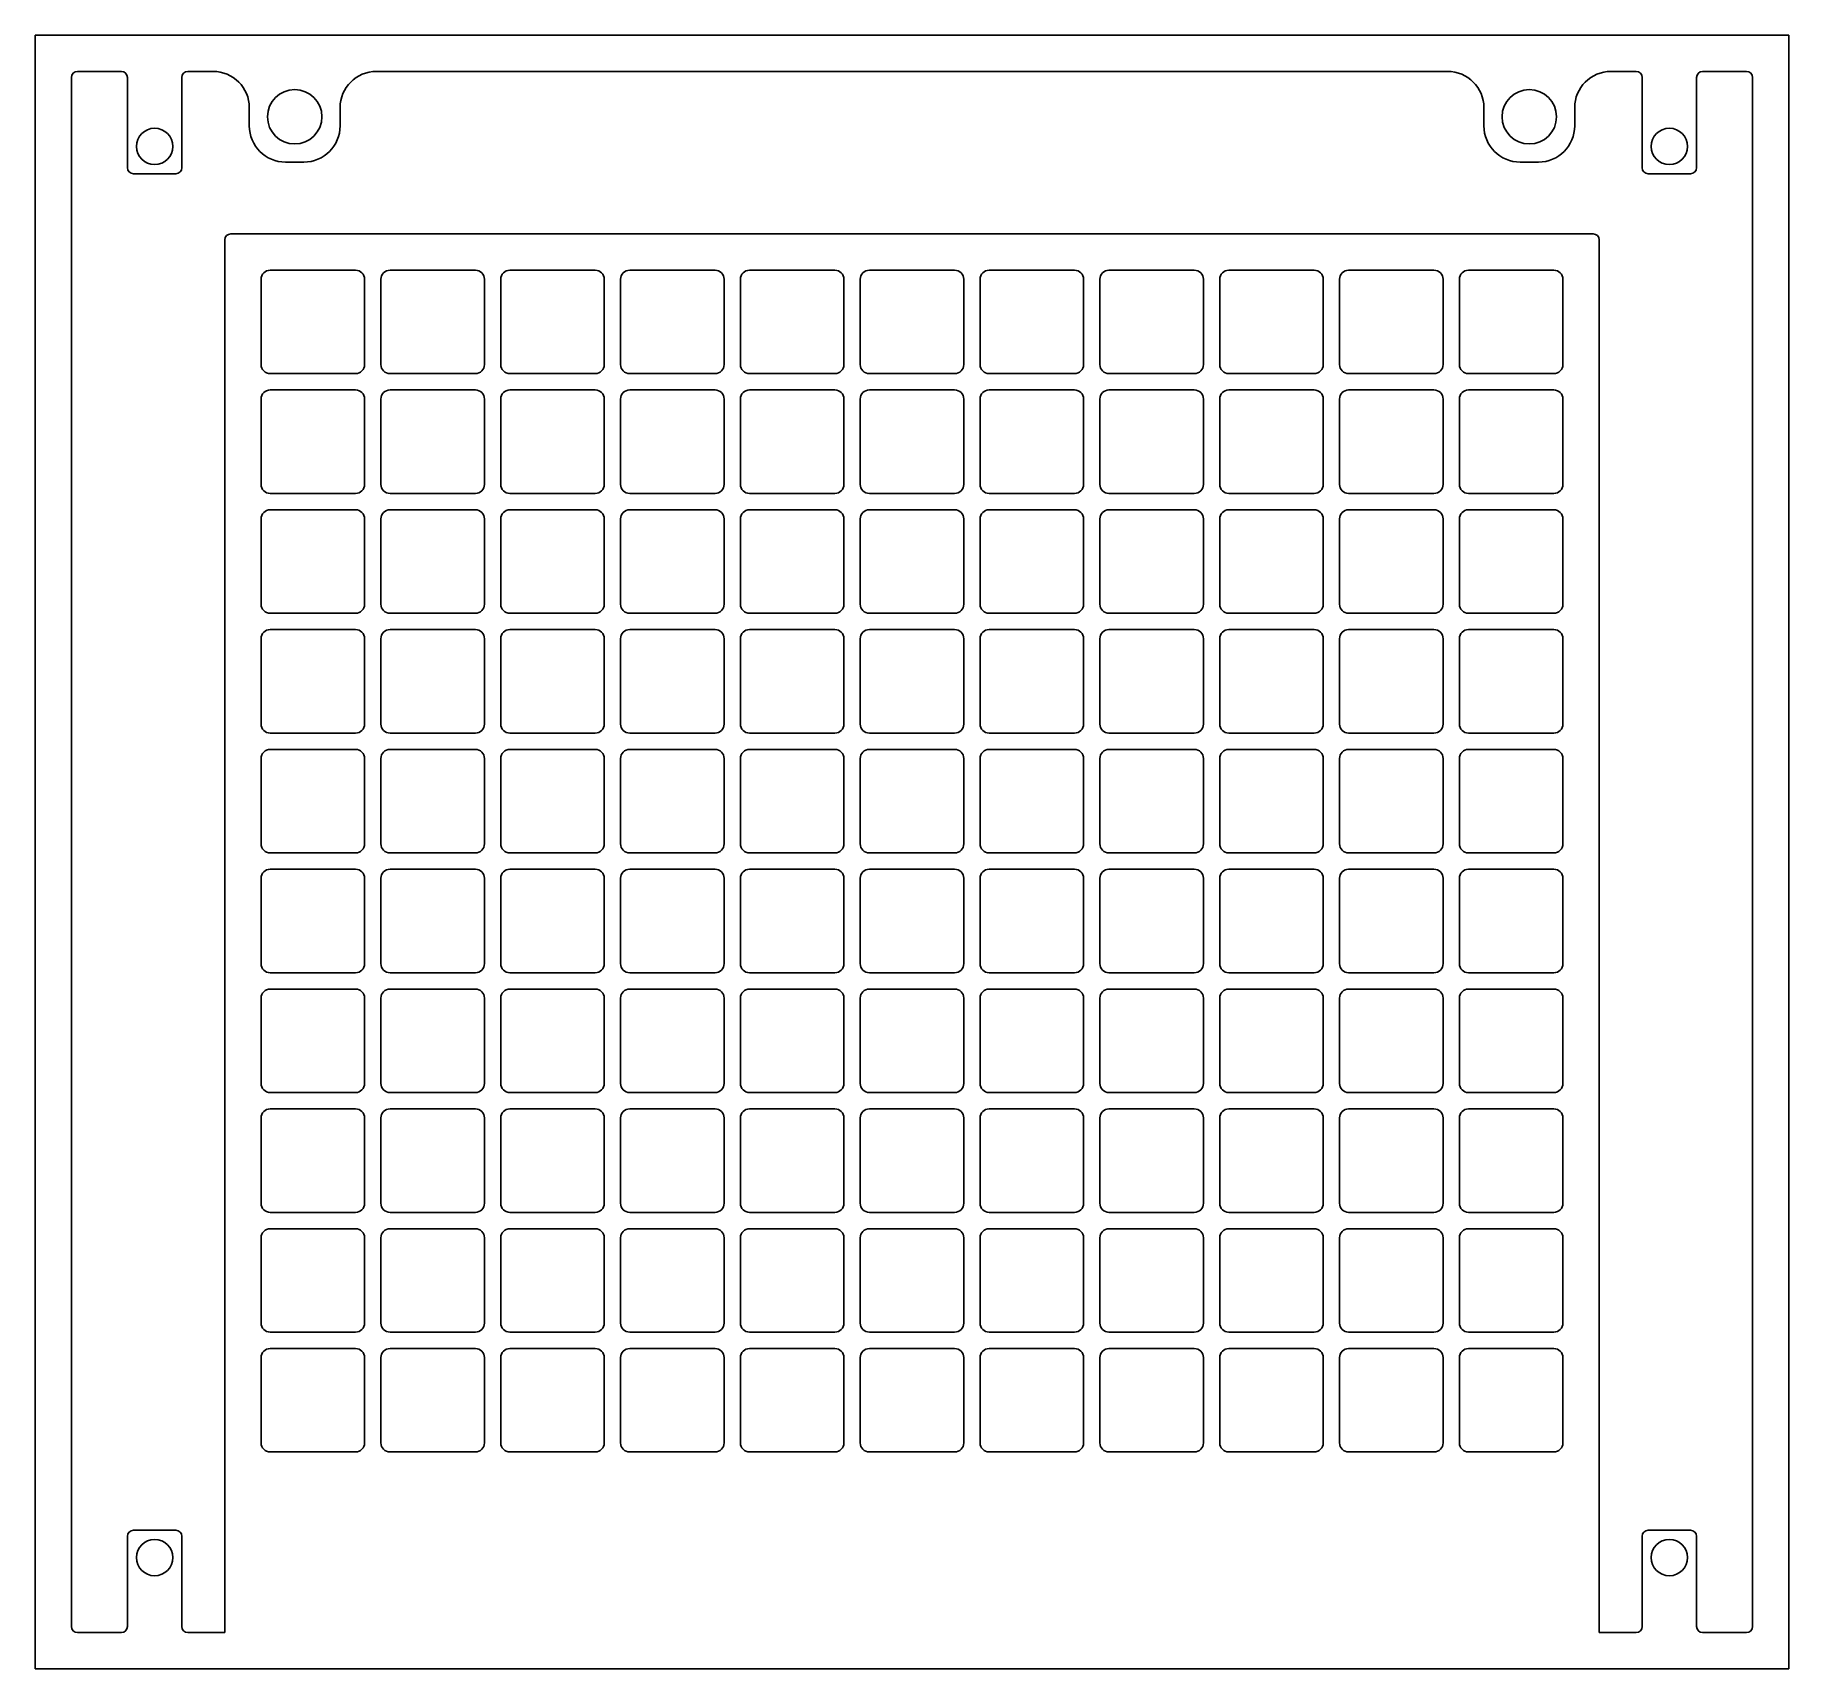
# Model space of a CAD drawing. Header units: millimetres. Extents: x -483 to 483, y -450 to 450.
import ezdxf

# ---------------------------------------------------------------- set-up
doc = ezdxf.new("R2010")
doc.units = ezdxf.units.MM

msp = doc.modelspace()

# ---------------------------------------------------------------- linework, layer by layer
at = {"color": 7, "linetype": 'Continuous', "lineweight": 25}
for p, q in [((483, 450), (-483, 450)), ((-483, 450), (-483, -450)), ((483, -450), (483, 450)), ((-463, -426.67), (-463, 426.67)), ((-459.67, 430), (-435.48, 430)), ((-432.15, 376.97), (-432.15, 426.67)), ((-402.15, 376.97), (-402.15, 426.67)), ((-398.83, 430), (-385, 430)), ((-295, 430), (295, 430)), ((385, 430), (398.83, 430)), ((402.15, 376.97), (402.15, 426.67)), ((432.15, 376.97), (432.15, 426.67)), ((459.67, 430), (435.48, 430)), ((463, 426.67), (463, -426.67)), ((-365, 410), (-365, 400)), ((-315, 410), (-315, 400)), ((315, 410), (315, 400)), ((365, 410), (365, 400)), ((-345, 380), (-335, 380)), ((345, 380), (335, 380)), ((-428.83, 373.65), (-405.48, 373.65)), ((428.83, 373.65), (405.48, 373.65)), ((375.17, 340.5), (-375.17, 340.5)), ((-378.5, -430), (-378.5, 337.17)), ((378.5, 337.17), (378.5, -430)), ((-306.5, 320.5), (-353.5, 320.5)), ((-240.5, 320.5), (-287.5, 320.5)), ((-174.5, 320.5), (-221.5, 320.5)), ((-108.5, 320.5), (-155.5, 320.5)), ((-42.5, 320.5), (-89.5, 320.5)), ((23.5, 320.5), (-23.5, 320.5)), ((89.5, 320.5), (42.5, 320.5)), ((155.5, 320.5), (108.5, 320.5)), ((221.5, 320.5), (174.5, 320.5)), ((287.5, 320.5), (240.5, 320.5)), ((353.5, 320.5), (306.5, 320.5)), ((-358.5, 315.5), (-358.5, 268.5)), ((-301.5, 268.5), (-301.5, 315.5)), ((-292.5, 315.5), (-292.5, 268.5)), ((-235.5, 268.5), (-235.5, 315.5)), ((-226.5, 315.5), (-226.5, 268.5)), ((-169.5, 268.5), (-169.5, 315.5)), ((-160.5, 315.5), (-160.5, 268.5)), ((-103.5, 268.5), (-103.5, 315.5)), ((-94.5, 315.5), (-94.5, 268.5)), ((-37.5, 268.5), (-37.5, 315.5)), ((-28.5, 315.5), (-28.5, 268.5)), ((28.5, 268.5), (28.5, 315.5)), ((37.5, 315.5), (37.5, 268.5)), ((94.5, 268.5), (94.5, 315.5)), ((103.5, 315.5), (103.5, 268.5)), ((160.5, 268.5), (160.5, 315.5)), ((169.5, 315.5), (169.5, 268.5)), ((226.5, 268.5), (226.5, 315.5)), ((235.5, 315.5), (235.5, 268.5)), ((292.5, 268.5), (292.5, 315.5)), ((301.5, 315.5), (301.5, 268.5)), ((358.5, 268.5), (358.5, 315.5)), ((-353.5, 263.5), (-306.5, 263.5)), ((-287.5, 263.5), (-240.5, 263.5)), ((-221.5, 263.5), (-174.5, 263.5)), ((-155.5, 263.5), (-108.5, 263.5)), ((-89.5, 263.5), (-42.5, 263.5)), ((-23.5, 263.5), (23.5, 263.5)), ((42.5, 263.5), (89.5, 263.5)), ((108.5, 263.5), (155.5, 263.5)), ((174.5, 263.5), (221.5, 263.5)), ((240.5, 263.5), (287.5, 263.5)), ((306.5, 263.5), (353.5, 263.5)), ((-306.5, 254.5), (-353.5, 254.5)), ((-240.5, 254.5), (-287.5, 254.5)), ((-174.5, 254.5), (-221.5, 254.5)), ((-108.5, 254.5), (-155.5, 254.5)), ((-42.5, 254.5), (-89.5, 254.5)), ((23.5, 254.5), (-23.5, 254.5)), ((89.5, 254.5), (42.5, 254.5)), ((155.5, 254.5), (108.5, 254.5)), ((221.5, 254.5), (174.5, 254.5)), ((287.5, 254.5), (240.5, 254.5)), ((353.5, 254.5), (306.5, 254.5)), ((-358.5, 249.5), (-358.5, 202.5)), ((-301.5, 202.5), (-301.5, 249.5)), ((-292.5, 249.5), (-292.5, 202.5)), ((-235.5, 202.5), (-235.5, 249.5)), ((-226.5, 249.5), (-226.5, 202.5)), ((-169.5, 202.5), (-169.5, 249.5)), ((-160.5, 249.5), (-160.5, 202.5)), ((-103.5, 202.5), (-103.5, 249.5)), ((-94.5, 249.5), (-94.5, 202.5)), ((-37.5, 202.5), (-37.5, 249.5)), ((-28.5, 249.5), (-28.5, 202.5)), ((28.5, 202.5), (28.5, 249.5)), ((37.5, 249.5), (37.5, 202.5)), ((94.5, 202.5), (94.5, 249.5)), ((103.5, 249.5), (103.5, 202.5)), ((160.5, 202.5), (160.5, 249.5)), ((169.5, 249.5), (169.5, 202.5)), ((226.5, 202.5), (226.5, 249.5)), ((235.5, 249.5), (235.5, 202.5)), ((292.5, 202.5), (292.5, 249.5)), ((301.5, 249.5), (301.5, 202.5)), ((358.5, 202.5), (358.5, 249.5)), ((-353.5, 197.5), (-306.5, 197.5)), ((-287.5, 197.5), (-240.5, 197.5)), ((-221.5, 197.5), (-174.5, 197.5)), ((-155.5, 197.5), (-108.5, 197.5)), ((-89.5, 197.5), (-42.5, 197.5)), ((-23.5, 197.5), (23.5, 197.5)), ((42.5, 197.5), (89.5, 197.5)), ((108.5, 197.5), (155.5, 197.5)), ((174.5, 197.5), (221.5, 197.5)), ((240.5, 197.5), (287.5, 197.5)), ((306.5, 197.5), (353.5, 197.5)), ((-306.5, 188.5), (-353.5, 188.5)), ((-240.5, 188.5), (-287.5, 188.5)), ((-174.5, 188.5), (-221.5, 188.5)), ((-108.5, 188.5), (-155.5, 188.5)), ((-42.5, 188.5), (-89.5, 188.5)), ((23.5, 188.5), (-23.5, 188.5)), ((89.5, 188.5), (42.5, 188.5)), ((155.5, 188.5), (108.5, 188.5)), ((221.5, 188.5), (174.5, 188.5)), ((287.5, 188.5), (240.5, 188.5)), ((353.5, 188.5), (306.5, 188.5)), ((-358.5, 183.5), (-358.5, 136.5)), ((-301.5, 136.5), (-301.5, 183.5)), ((-292.5, 183.5), (-292.5, 136.5)), ((-235.5, 136.5), (-235.5, 183.5)), ((-226.5, 183.5), (-226.5, 136.5)), ((-169.5, 136.5), (-169.5, 183.5)), ((-160.5, 183.5), (-160.5, 136.5)), ((-103.5, 136.5), (-103.5, 183.5)), ((-94.5, 183.5), (-94.5, 136.5)), ((-37.5, 136.5), (-37.5, 183.5)), ((-28.5, 183.5), (-28.5, 136.5)), ((28.5, 136.5), (28.5, 183.5)), ((37.5, 183.5), (37.5, 136.5)), ((94.5, 136.5), (94.5, 183.5)), ((103.5, 183.5), (103.5, 136.5)), ((160.5, 136.5), (160.5, 183.5)), ((169.5, 183.5), (169.5, 136.5)), ((226.5, 136.5), (226.5, 183.5)), ((235.5, 183.5), (235.5, 136.5)), ((292.5, 136.5), (292.5, 183.5)), ((301.5, 183.5), (301.5, 136.5)), ((358.5, 136.5), (358.5, 183.5)), ((-353.5, 131.5), (-306.5, 131.5)), ((-287.5, 131.5), (-240.5, 131.5)), ((-221.5, 131.5), (-174.5, 131.5)), ((-155.5, 131.5), (-108.5, 131.5)), ((-89.5, 131.5), (-42.5, 131.5)), ((-23.5, 131.5), (23.5, 131.5)), ((42.5, 131.5), (89.5, 131.5)), ((108.5, 131.5), (155.5, 131.5)), ((174.5, 131.5), (221.5, 131.5)), ((240.5, 131.5), (287.5, 131.5)), ((306.5, 131.5), (353.5, 131.5)), ((-358.5, 117.5), (-358.5, 70.5)), ((-306.5, 122.5), (-353.5, 122.5)), ((-301.5, 70.5), (-301.5, 117.5)), ((-292.5, 117.5), (-292.5, 70.5)), ((-240.5, 122.5), (-287.5, 122.5)), ((-235.5, 70.5), (-235.5, 117.5)), ((-226.5, 117.5), (-226.5, 70.5)), ((-174.5, 122.5), (-221.5, 122.5)), ((-169.5, 70.5), (-169.5, 117.5)), ((-160.5, 117.5), (-160.5, 70.5)), ((-108.5, 122.5), (-155.5, 122.5)), ((-103.5, 70.5), (-103.5, 117.5)), ((-94.5, 117.5), (-94.5, 70.5)), ((-42.5, 122.5), (-89.5, 122.5)), ((-37.5, 70.5), (-37.5, 117.5)), ((-28.5, 117.5), (-28.5, 70.5)), ((23.5, 122.5), (-23.5, 122.5)), ((28.5, 70.5), (28.5, 117.5)), ((37.5, 117.5), (37.5, 70.5)), ((89.5, 122.5), (42.5, 122.5)), ((94.5, 70.5), (94.5, 117.5)), ((103.5, 117.5), (103.5, 70.5)), ((155.5, 122.5), (108.5, 122.5)), ((160.5, 70.5), (160.5, 117.5)), ((169.5, 117.5), (169.5, 70.5)), ((221.5, 122.5), (174.5, 122.5)), ((226.5, 70.5), (226.5, 117.5)), ((235.5, 117.5), (235.5, 70.5)), ((287.5, 122.5), (240.5, 122.5)), ((292.5, 70.5), (292.5, 117.5)), ((301.5, 117.5), (301.5, 70.5)), ((353.5, 122.5), (306.5, 122.5)), ((358.5, 70.5), (358.5, 117.5)), ((-353.5, 65.5), (-306.5, 65.5)), ((-287.5, 65.5), (-240.5, 65.5)), ((-221.5, 65.5), (-174.5, 65.5)), ((-155.5, 65.5), (-108.5, 65.5)), ((-89.5, 65.5), (-42.5, 65.5)), ((-23.5, 65.5), (23.5, 65.5)), ((42.5, 65.5), (89.5, 65.5)), ((108.5, 65.5), (155.5, 65.5)), ((174.5, 65.5), (221.5, 65.5)), ((240.5, 65.5), (287.5, 65.5)), ((306.5, 65.5), (353.5, 65.5)), ((-358.5, 51.5), (-358.5, 4.5)), ((-306.5, 56.5), (-353.5, 56.5)), ((-301.5, 4.5), (-301.5, 51.5)), ((-292.5, 51.5), (-292.5, 4.5)), ((-240.5, 56.5), (-287.5, 56.5)), ((-235.5, 4.5), (-235.5, 51.5)), ((-226.5, 51.5), (-226.5, 4.5)), ((-174.5, 56.5), (-221.5, 56.5)), ((-169.5, 4.5), (-169.5, 51.5)), ((-160.5, 51.5), (-160.5, 4.5)), ((-108.5, 56.5), (-155.5, 56.5)), ((-103.5, 4.5), (-103.5, 51.5)), ((-94.5, 51.5), (-94.5, 4.5)), ((-42.5, 56.5), (-89.5, 56.5)), ((-37.5, 4.5), (-37.5, 51.5)), ((-28.5, 51.5), (-28.5, 4.5)), ((23.5, 56.5), (-23.5, 56.5)), ((28.5, 4.5), (28.5, 51.5)), ((37.5, 51.5), (37.5, 4.5)), ((89.5, 56.5), (42.5, 56.5)), ((94.5, 4.5), (94.5, 51.5)), ((103.5, 51.5), (103.5, 4.5)), ((155.5, 56.5), (108.5, 56.5)), ((160.5, 4.5), (160.5, 51.5)), ((169.5, 51.5), (169.5, 4.5)), ((221.5, 56.5), (174.5, 56.5)), ((226.5, 4.5), (226.5, 51.5)), ((235.5, 51.5), (235.5, 4.5)), ((287.5, 56.5), (240.5, 56.5)), ((292.5, 4.5), (292.5, 51.5)), ((301.5, 51.5), (301.5, 4.5)), ((353.5, 56.5), (306.5, 56.5)), ((358.5, 4.5), (358.5, 51.5)), ((-353.5, -0.5), (-306.5, -0.5)), ((-306.5, -9.5), (-353.5, -9.5)), ((-287.5, -0.5), (-240.5, -0.5)), ((-240.5, -9.5), (-287.5, -9.5)), ((-221.5, -0.5), (-174.5, -0.5)), ((-174.5, -9.5), (-221.5, -9.5)), ((-155.5, -0.5), (-108.5, -0.5)), ((-108.5, -9.5), (-155.5, -9.5)), ((-89.5, -0.5), (-42.5, -0.5)), ((-42.5, -9.5), (-89.5, -9.5)), ((-23.5, -0.5), (23.5, -0.5)), ((23.5, -9.5), (-23.5, -9.5)), ((42.5, -0.5), (89.5, -0.5)), ((89.5, -9.5), (42.5, -9.5)), ((108.5, -0.5), (155.5, -0.5)), ((155.5, -9.5), (108.5, -9.5)), ((174.5, -0.5), (221.5, -0.5)), ((221.5, -9.5), (174.5, -9.5)), ((240.5, -0.5), (287.5, -0.5)), ((287.5, -9.5), (240.5, -9.5)), ((306.5, -0.5), (353.5, -0.5)), ((353.5, -9.5), (306.5, -9.5)), ((-358.5, -14.5), (-358.5, -61.5)), ((-301.5, -61.5), (-301.5, -14.5)), ((-292.5, -14.5), (-292.5, -61.5)), ((-235.5, -61.5), (-235.5, -14.5)), ((-226.5, -14.5), (-226.5, -61.5)), ((-169.5, -61.5), (-169.5, -14.5)), ((-160.5, -14.5), (-160.5, -61.5)), ((-103.5, -61.5), (-103.5, -14.5)), ((-94.5, -14.5), (-94.5, -61.5)), ((-37.5, -61.5), (-37.5, -14.5)), ((-28.5, -14.5), (-28.5, -61.5)), ((28.5, -61.5), (28.5, -14.5)), ((37.5, -14.5), (37.5, -61.5)), ((94.5, -61.5), (94.5, -14.5)), ((103.5, -14.5), (103.5, -61.5)), ((160.5, -61.5), (160.5, -14.5)), ((169.5, -14.5), (169.5, -61.5)), ((226.5, -61.5), (226.5, -14.5)), ((235.5, -14.5), (235.5, -61.5)), ((292.5, -61.5), (292.5, -14.5)), ((301.5, -14.5), (301.5, -61.5)), ((358.5, -61.5), (358.5, -14.5)), ((-353.5, -66.5), (-306.5, -66.5)), ((-287.5, -66.5), (-240.5, -66.5)), ((-221.5, -66.5), (-174.5, -66.5)), ((-155.5, -66.5), (-108.5, -66.5)), ((-89.5, -66.5), (-42.5, -66.5)), ((-23.5, -66.5), (23.5, -66.5)), ((42.5, -66.5), (89.5, -66.5)), ((108.5, -66.5), (155.5, -66.5)), ((174.5, -66.5), (221.5, -66.5)), ((240.5, -66.5), (287.5, -66.5)), ((306.5, -66.5), (353.5, -66.5)), ((-306.5, -75.5), (-353.5, -75.5)), ((-240.5, -75.5), (-287.5, -75.5)), ((-174.5, -75.5), (-221.5, -75.5)), ((-108.5, -75.5), (-155.5, -75.5)), ((-42.5, -75.5), (-89.5, -75.5)), ((23.5, -75.5), (-23.5, -75.5)), ((89.5, -75.5), (42.5, -75.5)), ((155.5, -75.5), (108.5, -75.5)), ((221.5, -75.5), (174.5, -75.5)), ((287.5, -75.5), (240.5, -75.5)), ((353.5, -75.5), (306.5, -75.5)), ((-358.5, -80.5), (-358.5, -127.5)), ((-301.5, -127.5), (-301.5, -80.5)), ((-292.5, -80.5), (-292.5, -127.5)), ((-235.5, -127.5), (-235.5, -80.5)), ((-226.5, -80.5), (-226.5, -127.5)), ((-169.5, -127.5), (-169.5, -80.5)), ((-160.5, -80.5), (-160.5, -127.5)), ((-103.5, -127.5), (-103.5, -80.5)), ((-94.5, -80.5), (-94.5, -127.5)), ((-37.5, -127.5), (-37.5, -80.5)), ((-28.5, -80.5), (-28.5, -127.5)), ((28.5, -127.5), (28.5, -80.5)), ((37.5, -80.5), (37.5, -127.5)), ((94.5, -127.5), (94.5, -80.5)), ((103.5, -80.5), (103.5, -127.5)), ((160.5, -127.5), (160.5, -80.5)), ((169.5, -80.5), (169.5, -127.5)), ((226.5, -127.5), (226.5, -80.5)), ((235.5, -80.5), (235.5, -127.5)), ((292.5, -127.5), (292.5, -80.5)), ((301.5, -80.5), (301.5, -127.5)), ((358.5, -127.5), (358.5, -80.5)), ((-353.5, -132.5), (-306.5, -132.5)), ((-287.5, -132.5), (-240.5, -132.5)), ((-221.5, -132.5), (-174.5, -132.5)), ((-155.5, -132.5), (-108.5, -132.5)), ((-89.5, -132.5), (-42.5, -132.5)), ((-23.5, -132.5), (23.5, -132.5)), ((42.5, -132.5), (89.5, -132.5)), ((108.5, -132.5), (155.5, -132.5)), ((174.5, -132.5), (221.5, -132.5)), ((240.5, -132.5), (287.5, -132.5)), ((306.5, -132.5), (353.5, -132.5)), ((-306.5, -141.5), (-353.5, -141.5)), ((-240.5, -141.5), (-287.5, -141.5)), ((-174.5, -141.5), (-221.5, -141.5)), ((-108.5, -141.5), (-155.5, -141.5)), ((-42.5, -141.5), (-89.5, -141.5)), ((23.5, -141.5), (-23.5, -141.5)), ((89.5, -141.5), (42.5, -141.5)), ((155.5, -141.5), (108.5, -141.5)), ((221.5, -141.5), (174.5, -141.5)), ((287.5, -141.5), (240.5, -141.5)), ((353.5, -141.5), (306.5, -141.5)), ((-358.5, -146.5), (-358.5, -193.5)), ((-301.5, -193.5), (-301.5, -146.5)), ((-292.5, -146.5), (-292.5, -193.5)), ((-235.5, -193.5), (-235.5, -146.5)), ((-226.5, -146.5), (-226.5, -193.5)), ((-169.5, -193.5), (-169.5, -146.5)), ((-160.5, -146.5), (-160.5, -193.5)), ((-103.5, -193.5), (-103.5, -146.5)), ((-94.5, -146.5), (-94.5, -193.5)), ((-37.5, -193.5), (-37.5, -146.5)), ((-28.5, -146.5), (-28.5, -193.5)), ((28.5, -193.5), (28.5, -146.5)), ((37.5, -146.5), (37.5, -193.5)), ((94.5, -193.5), (94.5, -146.5)), ((103.5, -146.5), (103.5, -193.5)), ((160.5, -193.5), (160.5, -146.5)), ((169.5, -146.5), (169.5, -193.5)), ((226.5, -193.5), (226.5, -146.5)), ((235.5, -146.5), (235.5, -193.5)), ((292.5, -193.5), (292.5, -146.5)), ((301.5, -146.5), (301.5, -193.5)), ((358.5, -193.5), (358.5, -146.5)), ((-353.5, -198.5), (-306.5, -198.5)), ((-287.5, -198.5), (-240.5, -198.5)), ((-221.5, -198.5), (-174.5, -198.5)), ((-155.5, -198.5), (-108.5, -198.5)), ((-89.5, -198.5), (-42.5, -198.5)), ((-23.5, -198.5), (23.5, -198.5)), ((42.5, -198.5), (89.5, -198.5)), ((108.5, -198.5), (155.5, -198.5)), ((174.5, -198.5), (221.5, -198.5)), ((240.5, -198.5), (287.5, -198.5)), ((306.5, -198.5), (353.5, -198.5)), ((-358.5, -212.5), (-358.5, -259.5)), ((-306.5, -207.5), (-353.5, -207.5)), ((-301.5, -259.5), (-301.5, -212.5)), ((-292.5, -212.5), (-292.5, -259.5)), ((-240.5, -207.5), (-287.5, -207.5)), ((-235.5, -259.5), (-235.5, -212.5)), ((-226.5, -212.5), (-226.5, -259.5)), ((-174.5, -207.5), (-221.5, -207.5)), ((-169.5, -259.5), (-169.5, -212.5)), ((-160.5, -212.5), (-160.5, -259.5)), ((-108.5, -207.5), (-155.5, -207.5)), ((-103.5, -259.5), (-103.5, -212.5)), ((-94.5, -212.5), (-94.5, -259.5)), ((-42.5, -207.5), (-89.5, -207.5)), ((-37.5, -259.5), (-37.5, -212.5)), ((-28.5, -212.5), (-28.5, -259.5)), ((23.5, -207.5), (-23.5, -207.5)), ((28.5, -259.5), (28.5, -212.5)), ((37.5, -212.5), (37.5, -259.5)), ((89.5, -207.5), (42.5, -207.5)), ((94.5, -259.5), (94.5, -212.5)), ((103.5, -212.5), (103.5, -259.5)), ((155.5, -207.5), (108.5, -207.5)), ((160.5, -259.5), (160.5, -212.5)), ((169.5, -212.5), (169.5, -259.5)), ((221.5, -207.5), (174.5, -207.5)), ((226.5, -259.5), (226.5, -212.5)), ((235.5, -212.5), (235.5, -259.5)), ((287.5, -207.5), (240.5, -207.5)), ((292.5, -259.5), (292.5, -212.5)), ((301.5, -212.5), (301.5, -259.5)), ((353.5, -207.5), (306.5, -207.5)), ((358.5, -259.5), (358.5, -212.5)), ((-353.5, -264.5), (-306.5, -264.5)), ((-287.5, -264.5), (-240.5, -264.5)), ((-221.5, -264.5), (-174.5, -264.5)), ((-155.5, -264.5), (-108.5, -264.5)), ((-89.5, -264.5), (-42.5, -264.5)), ((-23.5, -264.5), (23.5, -264.5)), ((42.5, -264.5), (89.5, -264.5)), ((108.5, -264.5), (155.5, -264.5)), ((174.5, -264.5), (221.5, -264.5)), ((240.5, -264.5), (287.5, -264.5)), ((306.5, -264.5), (353.5, -264.5)), ((-358.5, -278.5), (-358.5, -325.5)), ((-306.5, -273.5), (-353.5, -273.5)), ((-301.5, -325.5), (-301.5, -278.5)), ((-292.5, -278.5), (-292.5, -325.5)), ((-240.5, -273.5), (-287.5, -273.5)), ((-235.5, -325.5), (-235.5, -278.5)), ((-226.5, -278.5), (-226.5, -325.5)), ((-174.5, -273.5), (-221.5, -273.5)), ((-169.5, -325.5), (-169.5, -278.5)), ((-160.5, -278.5), (-160.5, -325.5)), ((-108.5, -273.5), (-155.5, -273.5)), ((-103.5, -325.5), (-103.5, -278.5)), ((-94.5, -278.5), (-94.5, -325.5)), ((-42.5, -273.5), (-89.5, -273.5)), ((-37.5, -325.5), (-37.5, -278.5)), ((-28.5, -278.5), (-28.5, -325.5)), ((23.5, -273.5), (-23.5, -273.5)), ((28.5, -325.5), (28.5, -278.5)), ((37.5, -278.5), (37.5, -325.5)), ((89.5, -273.5), (42.5, -273.5)), ((94.5, -325.5), (94.5, -278.5)), ((103.5, -278.5), (103.5, -325.5)), ((155.5, -273.5), (108.5, -273.5)), ((160.5, -325.5), (160.5, -278.5)), ((169.5, -278.5), (169.5, -325.5)), ((221.5, -273.5), (174.5, -273.5)), ((226.5, -325.5), (226.5, -278.5)), ((235.5, -278.5), (235.5, -325.5)), ((287.5, -273.5), (240.5, -273.5)), ((292.5, -325.5), (292.5, -278.5)), ((301.5, -278.5), (301.5, -325.5)), ((353.5, -273.5), (306.5, -273.5)), ((358.5, -325.5), (358.5, -278.5)), ((-353.5, -330.5), (-306.5, -330.5)), ((-287.5, -330.5), (-240.5, -330.5)), ((-221.5, -330.5), (-174.5, -330.5)), ((-155.5, -330.5), (-108.5, -330.5)), ((-89.5, -330.5), (-42.5, -330.5)), ((-23.5, -330.5), (23.5, -330.5)), ((42.5, -330.5), (89.5, -330.5)), ((108.5, -330.5), (155.5, -330.5)), ((174.5, -330.5), (221.5, -330.5)), ((240.5, -330.5), (287.5, -330.5)), ((306.5, -330.5), (353.5, -330.5)), ((-428.83, -373.65), (-405.48, -373.65)), ((428.83, -373.65), (405.48, -373.65)), ((-432.15, -376.97), (-432.15, -426.67)), ((-402.15, -376.97), (-402.15, -426.67)), ((402.15, -376.97), (402.15, -426.67)), ((432.15, -376.97), (432.15, -426.67)), ((-459.67, -430), (-435.48, -430)), ((-378.5, -430), (-398.83, -430)), ((378.5, -430), (398.83, -430)), ((459.67, -430), (435.48, -430)), ((-483, -450), (483, -450))]:
    msp.add_line(p, q, dxfattribs=at)
for centre, radius in [((-340, 405), 15), ((340, 405), 15), ((-417.15, 388.65), 10), ((417.15, 388.65), 10), ((-417.15, -388.65), 10), ((417.15, -388.65), 10)]:
    msp.add_circle(centre, radius, dxfattribs=at)
for centre, radius, start, end in [((-459.67, 426.67), 3.33, 90, 180), ((-435.48, 426.67), 3.33, 0, 90), ((-398.83, 426.67), 3.33, 90, 180), ((-385, 410), 20, 0, 90), ((-295, 410), 20, 90, 180), ((295, 410), 20, 0, 90), ((385, 410), 20, 90, 180), ((398.83, 426.67), 3.33, 0, 90), ((435.48, 426.67), 3.33, 90, 180), ((459.67, 426.67), 3.33, 0, 90), ((-345, 400), 20, 180, 270), ((-335, 400), 20, 270, 0), ((335, 400), 20, 180, 270), ((345, 400), 20, 270, 0), ((-428.83, 376.97), 3.33, 180, 270), ((-405.48, 376.97), 3.33, 270, 0), ((405.48, 376.97), 3.33, 180, 270), ((428.83, 376.97), 3.33, 270, 0), ((-375.17, 337.17), 3.33, 90, 180), ((375.17, 337.17), 3.33, 360, 90), ((-353.5, 315.5), 5, 90, 180), ((-306.5, 315.5), 5, 0, 90), ((-287.5, 315.5), 5, 90, 180), ((-240.5, 315.5), 5, 0, 90), ((-221.5, 315.5), 5, 90, 180), ((-174.5, 315.5), 5, 0, 90), ((-155.5, 315.5), 5, 90, 180), ((-108.5, 315.5), 5, 0, 90), ((-89.5, 315.5), 5, 90, 180), ((-42.5, 315.5), 5, 0, 90), ((-23.5, 315.5), 5, 90, 180), ((23.5, 315.5), 5, 0, 90), ((42.5, 315.5), 5, 90, 180), ((89.5, 315.5), 5, 0, 90), ((108.5, 315.5), 5, 90, 180), ((155.5, 315.5), 5, 0, 90), ((174.5, 315.5), 5, 90, 180), ((221.5, 315.5), 5, 0, 90), ((240.5, 315.5), 5, 90, 180), ((287.5, 315.5), 5, 0, 90), ((306.5, 315.5), 5, 90, 180), ((353.5, 315.5), 5, 0, 90), ((-353.5, 268.5), 5, 180, 270), ((-306.5, 268.5), 5, 270, 0), ((-287.5, 268.5), 5, 180, 270), ((-240.5, 268.5), 5, 270, 0), ((-221.5, 268.5), 5, 180, 270), ((-174.5, 268.5), 5, 270, 0), ((-155.5, 268.5), 5, 180, 270), ((-108.5, 268.5), 5, 270, 0), ((-89.5, 268.5), 5, 180, 270), ((-42.5, 268.5), 5, 270, 0), ((-23.5, 268.5), 5, 180, 270), ((23.5, 268.5), 5, 270, 0), ((42.5, 268.5), 5, 180, 270), ((89.5, 268.5), 5, 270, 0), ((108.5, 268.5), 5, 180, 270), ((155.5, 268.5), 5, 270, 0), ((174.5, 268.5), 5, 180, 270), ((221.5, 268.5), 5, 270, 0), ((240.5, 268.5), 5, 180, 270), ((287.5, 268.5), 5, 270, 0), ((306.5, 268.5), 5, 180, 270), ((353.5, 268.5), 5, 270, 0), ((-353.5, 249.5), 5, 90, 180), ((-306.5, 249.5), 5, 0, 90), ((-287.5, 249.5), 5, 90, 180), ((-240.5, 249.5), 5, 0, 90), ((-221.5, 249.5), 5, 90, 180), ((-174.5, 249.5), 5, 0, 90), ((-155.5, 249.5), 5, 90, 180), ((-108.5, 249.5), 5, 0, 90), ((-89.5, 249.5), 5, 90, 180), ((-42.5, 249.5), 5, 0, 90), ((-23.5, 249.5), 5, 90, 180), ((23.5, 249.5), 5, 0, 90), ((42.5, 249.5), 5, 90, 180), ((89.5, 249.5), 5, 0, 90), ((108.5, 249.5), 5, 90, 180), ((155.5, 249.5), 5, 0, 90), ((174.5, 249.5), 5, 90, 180), ((221.5, 249.5), 5, 0, 90), ((240.5, 249.5), 5, 90, 180), ((287.5, 249.5), 5, 0, 90), ((306.5, 249.5), 5, 90, 180), ((353.5, 249.5), 5, 0, 90), ((-353.5, 202.5), 5, 180, 270), ((-306.5, 202.5), 5, 270, 0), ((-287.5, 202.5), 5, 180, 270), ((-240.5, 202.5), 5, 270, 0), ((-221.5, 202.5), 5, 180, 270), ((-174.5, 202.5), 5, 270, 0), ((-155.5, 202.5), 5, 180, 270), ((-108.5, 202.5), 5, 270, 0), ((-89.5, 202.5), 5, 180, 270), ((-42.5, 202.5), 5, 270, 0), ((-23.5, 202.5), 5, 180, 270), ((23.5, 202.5), 5, 270, 0), ((42.5, 202.5), 5, 180, 270), ((89.5, 202.5), 5, 270, 0), ((108.5, 202.5), 5, 180, 270), ((155.5, 202.5), 5, 270, 0), ((174.5, 202.5), 5, 180, 270), ((221.5, 202.5), 5, 270, 0), ((240.5, 202.5), 5, 180, 270), ((287.5, 202.5), 5, 270, 0), ((306.5, 202.5), 5, 180, 270), ((353.5, 202.5), 5, 270, 0), ((-353.5, 183.5), 5, 90, 180), ((-306.5, 183.5), 5, 0, 90), ((-287.5, 183.5), 5, 90, 180), ((-240.5, 183.5), 5, 0, 90), ((-221.5, 183.5), 5, 90, 180), ((-174.5, 183.5), 5, 0, 90), ((-155.5, 183.5), 5, 90, 180), ((-108.5, 183.5), 5, 0, 90), ((-89.5, 183.5), 5, 90, 180), ((-42.5, 183.5), 5, 0, 90), ((-23.5, 183.5), 5, 90, 180), ((23.5, 183.5), 5, 0, 90), ((42.5, 183.5), 5, 90, 180), ((89.5, 183.5), 5, 0, 90), ((108.5, 183.5), 5, 90, 180), ((155.5, 183.5), 5, 0, 90), ((174.5, 183.5), 5, 90, 180), ((221.5, 183.5), 5, 0, 90), ((240.5, 183.5), 5, 90, 180), ((287.5, 183.5), 5, 0, 90), ((306.5, 183.5), 5, 90, 180), ((353.5, 183.5), 5, 0, 90), ((-353.5, 136.5), 5, 180, 270), ((-306.5, 136.5), 5, 270, 0), ((-287.5, 136.5), 5, 180, 270), ((-240.5, 136.5), 5, 270, 0), ((-221.5, 136.5), 5, 180, 270), ((-174.5, 136.5), 5, 270, 0), ((-155.5, 136.5), 5, 180, 270), ((-108.5, 136.5), 5, 270, 0), ((-89.5, 136.5), 5, 180, 270), ((-42.5, 136.5), 5, 270, 0), ((-23.5, 136.5), 5, 180, 270), ((23.5, 136.5), 5, 270, 0), ((42.5, 136.5), 5, 180, 270), ((89.5, 136.5), 5, 270, 0), ((108.5, 136.5), 5, 180, 270), ((155.5, 136.5), 5, 270, 0), ((174.5, 136.5), 5, 180, 270), ((221.5, 136.5), 5, 270, 0), ((240.5, 136.5), 5, 180, 270), ((287.5, 136.5), 5, 270, 0), ((306.5, 136.5), 5, 180, 270), ((353.5, 136.5), 5, 270, 0), ((-353.5, 117.5), 5, 90, 180), ((-306.5, 117.5), 5, 0, 90), ((-287.5, 117.5), 5, 90, 180), ((-240.5, 117.5), 5, 0, 90), ((-221.5, 117.5), 5, 90, 180), ((-174.5, 117.5), 5, 0, 90), ((-155.5, 117.5), 5, 90, 180), ((-108.5, 117.5), 5, 0, 90), ((-89.5, 117.5), 5, 90, 180), ((-42.5, 117.5), 5, 0, 90), ((-23.5, 117.5), 5, 90, 180), ((23.5, 117.5), 5, 0, 90), ((42.5, 117.5), 5, 90, 180), ((89.5, 117.5), 5, 0, 90), ((108.5, 117.5), 5, 90, 180), ((155.5, 117.5), 5, 0, 90), ((174.5, 117.5), 5, 90, 180), ((221.5, 117.5), 5, 0, 90), ((240.5, 117.5), 5, 90, 180), ((287.5, 117.5), 5, 0, 90), ((306.5, 117.5), 5, 90, 180), ((353.5, 117.5), 5, 0, 90), ((-353.5, 70.5), 5, 180, 270), ((-306.5, 70.5), 5, 270, 0), ((-287.5, 70.5), 5, 180, 270), ((-240.5, 70.5), 5, 270, 0), ((-221.5, 70.5), 5, 180, 270), ((-174.5, 70.5), 5, 270, 0), ((-155.5, 70.5), 5, 180, 270), ((-108.5, 70.5), 5, 270, 0), ((-89.5, 70.5), 5, 180, 270), ((-42.5, 70.5), 5, 270, 0), ((-23.5, 70.5), 5, 180, 270), ((23.5, 70.5), 5, 270, 0), ((42.5, 70.5), 5, 180, 270), ((89.5, 70.5), 5, 270, 0), ((108.5, 70.5), 5, 180, 270), ((155.5, 70.5), 5, 270, 0), ((174.5, 70.5), 5, 180, 270), ((221.5, 70.5), 5, 270, 0), ((240.5, 70.5), 5, 180, 270), ((287.5, 70.5), 5, 270, 0), ((306.5, 70.5), 5, 180, 270), ((353.5, 70.5), 5, 270, 0), ((-353.5, 51.5), 5, 90, 180), ((-306.5, 51.5), 5, 0, 90), ((-287.5, 51.5), 5, 90, 180), ((-240.5, 51.5), 5, 0, 90), ((-221.5, 51.5), 5, 90, 180), ((-174.5, 51.5), 5, 0, 90), ((-155.5, 51.5), 5, 90, 180), ((-108.5, 51.5), 5, 0, 90), ((-89.5, 51.5), 5, 90, 180), ((-42.5, 51.5), 5, 0, 90), ((-23.5, 51.5), 5, 90, 180), ((23.5, 51.5), 5, 0, 90), ((42.5, 51.5), 5, 90, 180), ((89.5, 51.5), 5, 0, 90), ((108.5, 51.5), 5, 90, 180), ((155.5, 51.5), 5, 0, 90), ((174.5, 51.5), 5, 90, 180), ((221.5, 51.5), 5, 0, 90), ((240.5, 51.5), 5, 90, 180), ((287.5, 51.5), 5, 0, 90), ((306.5, 51.5), 5, 90, 180), ((353.5, 51.5), 5, 0, 90), ((-353.5, 4.5), 5, 180, 270), ((-306.5, 4.5), 5, 270, 0), ((-287.5, 4.5), 5, 180, 270), ((-240.5, 4.5), 5, 270, 0), ((-221.5, 4.5), 5, 180, 270), ((-174.5, 4.5), 5, 270, 0), ((-155.5, 4.5), 5, 180, 270), ((-108.5, 4.5), 5, 270, 0), ((-89.5, 4.5), 5, 180, 270), ((-42.5, 4.5), 5, 270, 0), ((-23.5, 4.5), 5, 180, 270), ((23.5, 4.5), 5, 270, 0), ((42.5, 4.5), 5, 180, 270), ((89.5, 4.5), 5, 270, 0), ((108.5, 4.5), 5, 180, 270), ((155.5, 4.5), 5, 270, 0), ((174.5, 4.5), 5, 180, 270), ((221.5, 4.5), 5, 270, 0), ((240.5, 4.5), 5, 180, 270), ((287.5, 4.5), 5, 270, 0), ((306.5, 4.5), 5, 180, 270), ((353.5, 4.5), 5, 270, 0), ((-353.5, -14.5), 5, 90, 180), ((-306.5, -14.5), 5, 0, 90), ((-287.5, -14.5), 5, 90, 180), ((-240.5, -14.5), 5, 0, 90), ((-221.5, -14.5), 5, 90, 180), ((-174.5, -14.5), 5, 0, 90), ((-155.5, -14.5), 5, 90, 180), ((-108.5, -14.5), 5, 0, 90), ((-89.5, -14.5), 5, 90, 180), ((-42.5, -14.5), 5, 0, 90), ((-23.5, -14.5), 5, 90, 180), ((23.5, -14.5), 5, 0, 90), ((42.5, -14.5), 5, 90, 180), ((89.5, -14.5), 5, 0, 90), ((108.5, -14.5), 5, 90, 180), ((155.5, -14.5), 5, 0, 90), ((174.5, -14.5), 5, 90, 180), ((221.5, -14.5), 5, 0, 90), ((240.5, -14.5), 5, 90, 180), ((287.5, -14.5), 5, 0, 90), ((306.5, -14.5), 5, 90, 180), ((353.5, -14.5), 5, 0, 90), ((-353.5, -61.5), 5, 180, 270), ((-306.5, -61.5), 5, 270, 0), ((-287.5, -61.5), 5, 180, 270), ((-240.5, -61.5), 5, 270, 0), ((-221.5, -61.5), 5, 180, 270), ((-174.5, -61.5), 5, 270, 0), ((-155.5, -61.5), 5, 180, 270), ((-108.5, -61.5), 5, 270, 0), ((-89.5, -61.5), 5, 180, 270), ((-42.5, -61.5), 5, 270, 0), ((-23.5, -61.5), 5, 180, 270), ((23.5, -61.5), 5, 270, 0), ((42.5, -61.5), 5, 180, 270), ((89.5, -61.5), 5, 270, 0), ((108.5, -61.5), 5, 180, 270), ((155.5, -61.5), 5, 270, 0), ((174.5, -61.5), 5, 180, 270), ((221.5, -61.5), 5, 270, 0), ((240.5, -61.5), 5, 180, 270), ((287.5, -61.5), 5, 270, 0), ((306.5, -61.5), 5, 180, 270), ((353.5, -61.5), 5, 270, 0), ((-353.5, -80.5), 5, 90, 180), ((-306.5, -80.5), 5, 0, 90), ((-287.5, -80.5), 5, 90, 180), ((-240.5, -80.5), 5, 0, 90), ((-221.5, -80.5), 5, 90, 180), ((-174.5, -80.5), 5, 0, 90), ((-155.5, -80.5), 5, 90, 180), ((-108.5, -80.5), 5, 0, 90), ((-89.5, -80.5), 5, 90, 180), ((-42.5, -80.5), 5, 0, 90), ((-23.5, -80.5), 5, 90, 180), ((23.5, -80.5), 5, 0, 90), ((42.5, -80.5), 5, 90, 180), ((89.5, -80.5), 5, 0, 90), ((108.5, -80.5), 5, 90, 180), ((155.5, -80.5), 5, 0, 90), ((174.5, -80.5), 5, 90, 180), ((221.5, -80.5), 5, 0, 90), ((240.5, -80.5), 5, 90, 180), ((287.5, -80.5), 5, 0, 90), ((306.5, -80.5), 5, 90, 180), ((353.5, -80.5), 5, 0, 90), ((-353.5, -127.5), 5, 180, 270), ((-306.5, -127.5), 5, 270, 0), ((-287.5, -127.5), 5, 180, 270), ((-240.5, -127.5), 5, 270, 0), ((-221.5, -127.5), 5, 180, 270), ((-174.5, -127.5), 5, 270, 0), ((-155.5, -127.5), 5, 180, 270), ((-108.5, -127.5), 5, 270, 0), ((-89.5, -127.5), 5, 180, 270), ((-42.5, -127.5), 5, 270, 0), ((-23.5, -127.5), 5, 180, 270), ((23.5, -127.5), 5, 270, 0), ((42.5, -127.5), 5, 180, 270), ((89.5, -127.5), 5, 270, 0), ((108.5, -127.5), 5, 180, 270), ((155.5, -127.5), 5, 270, 0), ((174.5, -127.5), 5, 180, 270), ((221.5, -127.5), 5, 270, 0), ((240.5, -127.5), 5, 180, 270), ((287.5, -127.5), 5, 270, 0), ((306.5, -127.5), 5, 180, 270), ((353.5, -127.5), 5, 270, 0), ((-353.5, -146.5), 5, 90, 180), ((-306.5, -146.5), 5, 0, 90), ((-287.5, -146.5), 5, 90, 180), ((-240.5, -146.5), 5, 0, 90), ((-221.5, -146.5), 5, 90, 180), ((-174.5, -146.5), 5, 0, 90), ((-155.5, -146.5), 5, 90, 180), ((-108.5, -146.5), 5, 0, 90), ((-89.5, -146.5), 5, 90, 180), ((-42.5, -146.5), 5, 0, 90), ((-23.5, -146.5), 5, 90, 180), ((23.5, -146.5), 5, 0, 90), ((42.5, -146.5), 5, 90, 180), ((89.5, -146.5), 5, 0, 90), ((108.5, -146.5), 5, 90, 180), ((155.5, -146.5), 5, 0, 90), ((174.5, -146.5), 5, 90, 180), ((221.5, -146.5), 5, 0, 90), ((240.5, -146.5), 5, 90, 180), ((287.5, -146.5), 5, 0, 90), ((306.5, -146.5), 5, 90, 180), ((353.5, -146.5), 5, 0, 90), ((-353.5, -193.5), 5, 180, 270), ((-306.5, -193.5), 5, 270, 0), ((-287.5, -193.5), 5, 180, 270), ((-240.5, -193.5), 5, 270, 0), ((-221.5, -193.5), 5, 180, 270), ((-174.5, -193.5), 5, 270, 0), ((-155.5, -193.5), 5, 180, 270), ((-108.5, -193.5), 5, 270, 0), ((-89.5, -193.5), 5, 180, 270), ((-42.5, -193.5), 5, 270, 0), ((-23.5, -193.5), 5, 180, 270), ((23.5, -193.5), 5, 270, 0), ((42.5, -193.5), 5, 180, 270), ((89.5, -193.5), 5, 270, 0), ((108.5, -193.5), 5, 180, 270), ((155.5, -193.5), 5, 270, 0), ((174.5, -193.5), 5, 180, 270), ((221.5, -193.5), 5, 270, 0), ((240.5, -193.5), 5, 180, 270), ((287.5, -193.5), 5, 270, 0), ((306.5, -193.5), 5, 180, 270), ((353.5, -193.5), 5, 270, 0), ((-353.5, -212.5), 5, 90, 180), ((-306.5, -212.5), 5, 0, 90), ((-287.5, -212.5), 5, 90, 180), ((-240.5, -212.5), 5, 0, 90), ((-221.5, -212.5), 5, 90, 180), ((-174.5, -212.5), 5, 0, 90), ((-155.5, -212.5), 5, 90, 180), ((-108.5, -212.5), 5, 0, 90), ((-89.5, -212.5), 5, 90, 180), ((-42.5, -212.5), 5, 0, 90), ((-23.5, -212.5), 5, 90, 180), ((23.5, -212.5), 5, 0, 90), ((42.5, -212.5), 5, 90, 180), ((89.5, -212.5), 5, 0, 90), ((108.5, -212.5), 5, 90, 180), ((155.5, -212.5), 5, 0, 90), ((174.5, -212.5), 5, 90, 180), ((221.5, -212.5), 5, 0, 90), ((240.5, -212.5), 5, 90, 180), ((287.5, -212.5), 5, 0, 90), ((306.5, -212.5), 5, 90, 180), ((353.5, -212.5), 5, 0, 90), ((-353.5, -259.5), 5, 180, 270), ((-306.5, -259.5), 5, 270, 0), ((-287.5, -259.5), 5, 180, 270), ((-240.5, -259.5), 5, 270, 0), ((-221.5, -259.5), 5, 180, 270), ((-174.5, -259.5), 5, 270, 0), ((-155.5, -259.5), 5, 180, 270), ((-108.5, -259.5), 5, 270, 0), ((-89.5, -259.5), 5, 180, 270), ((-42.5, -259.5), 5, 270, 0), ((-23.5, -259.5), 5, 180, 270), ((23.5, -259.5), 5, 270, 0), ((42.5, -259.5), 5, 180, 270), ((89.5, -259.5), 5, 270, 0), ((108.5, -259.5), 5, 180, 270), ((155.5, -259.5), 5, 270, 0), ((174.5, -259.5), 5, 180, 270), ((221.5, -259.5), 5, 270, 0), ((240.5, -259.5), 5, 180, 270), ((287.5, -259.5), 5, 270, 0), ((306.5, -259.5), 5, 180, 270), ((353.5, -259.5), 5, 270, 0), ((-353.5, -278.5), 5, 90, 180), ((-306.5, -278.5), 5, 0, 90), ((-287.5, -278.5), 5, 90, 180), ((-240.5, -278.5), 5, 0, 90), ((-221.5, -278.5), 5, 90, 180), ((-174.5, -278.5), 5, 0, 90), ((-155.5, -278.5), 5, 90, 180), ((-108.5, -278.5), 5, 0, 90), ((-89.5, -278.5), 5, 90, 180), ((-42.5, -278.5), 5, 0, 90), ((-23.5, -278.5), 5, 90, 180), ((23.5, -278.5), 5, 0, 90), ((42.5, -278.5), 5, 90, 180), ((89.5, -278.5), 5, 0, 90), ((108.5, -278.5), 5, 90, 180), ((155.5, -278.5), 5, 0, 90), ((174.5, -278.5), 5, 90, 180), ((221.5, -278.5), 5, 0, 90), ((240.5, -278.5), 5, 90, 180), ((287.5, -278.5), 5, 0, 90), ((306.5, -278.5), 5, 90, 180), ((353.5, -278.5), 5, 0, 90), ((-353.5, -325.5), 5, 180, 270), ((-306.5, -325.5), 5, 270, 0), ((-287.5, -325.5), 5, 180, 270), ((-240.5, -325.5), 5, 270, 0), ((-221.5, -325.5), 5, 180, 270), ((-174.5, -325.5), 5, 270, 0), ((-155.5, -325.5), 5, 180, 270), ((-108.5, -325.5), 5, 270, 0), ((-89.5, -325.5), 5, 180, 270), ((-42.5, -325.5), 5, 270, 0), ((-23.5, -325.5), 5, 180, 270), ((23.5, -325.5), 5, 270, 0), ((42.5, -325.5), 5, 180, 270), ((89.5, -325.5), 5, 270, 0), ((108.5, -325.5), 5, 180, 270), ((155.5, -325.5), 5, 270, 0), ((174.5, -325.5), 5, 180, 270), ((221.5, -325.5), 5, 270, 0), ((240.5, -325.5), 5, 180, 270), ((287.5, -325.5), 5, 270, 0), ((306.5, -325.5), 5, 180, 270), ((353.5, -325.5), 5, 270, 0), ((-428.83, -376.97), 3.33, 90, 180), ((-405.48, -376.97), 3.33, 0, 90), ((405.48, -376.97), 3.33, 90, 180), ((428.83, -376.97), 3.33, 0, 90), ((-459.67, -426.67), 3.33, 180, 270), ((-435.48, -426.67), 3.33, 270, 0), ((-398.83, -426.67), 3.33, 180, 270), ((398.83, -426.67), 3.33, 270, 0), ((435.48, -426.67), 3.33, 180, 270), ((459.67, -426.67), 3.33, 270, 0)]:
    msp.add_arc(centre, radius, start, end, dxfattribs=at)

doc.saveas('drawing.dxf')
